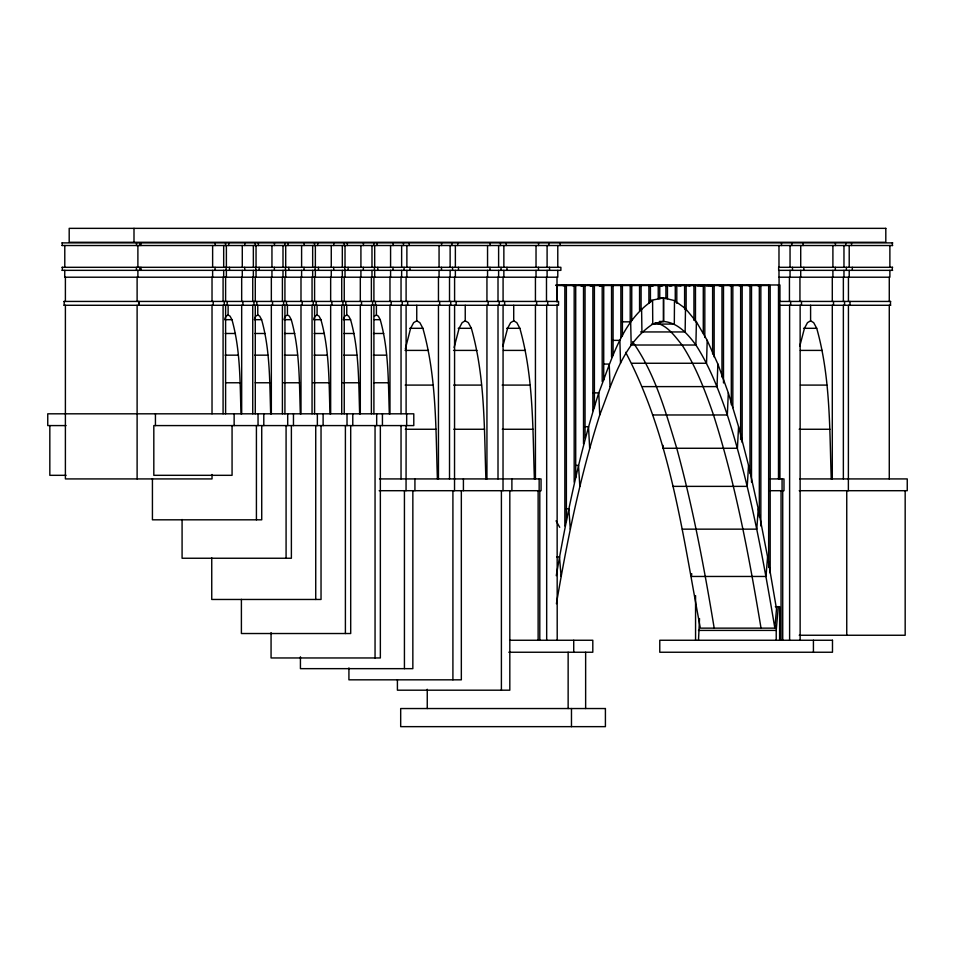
<?xml version="1.0" encoding="UTF-8"?>
<svg xmlns="http://www.w3.org/2000/svg" width="955" height="955" viewBox="0 0 955 955"><rect width="100%" height="100%" fill="white"/><g stroke="black" fill="none" stroke-linecap="round" stroke-linejoin="round"><path stroke-width="1.43" d="M659.392 297.924L663.534 297.924L663.45 321.453C677.919 322.563 687.839 334.131 695.897 345.018C709.851 366.625 718.972 390.786 727.328 414.971C749.544 484.436 762.878 556.323 774.851 628.139L700.361 628.139C682.73 534.884 670.494 437.283 625.656 352.311M649.818 300.574L663.534 297.924L674.481 300.574L674.314 324.079L651.704 324.079M674.481 300.574L685.487 308.561L685.141 331.946L640.578 331.946M685.487 308.561L696.398 321.835L695.897 345.018L631.088 345.018M696.398 321.835L707.201 340.362L706.533 363.258L632.043 363.258M707.201 340.362L717.862 364.07L717.026 386.608L642.536 386.608M717.862 364.07L728.319 392.875L727.328 414.971L652.838 414.971M663.068 445.388L662.925 448.265L737.415 448.265L738.561 426.694L728.319 392.875M738.561 426.694L748.541 465.383L747.24 486.37L672.75 486.37M748.541 465.383L758.234 508.836L756.778 529.154L682.288 529.154M691.73 573.657L691.504 576.462L765.994 576.462L767.581 556.872L758.234 508.836M698.499 640.256L699.526 618.542M774.851 628.139L776.511 608.956L767.581 556.872M776.224 640.256L776.224 630.407L778.277 606.676M556.264 575.674C566.972 514.029 579.697 452.551 598.749 392.875C611.534 360.131 621.681 321.167 652.587 300.574L652.754 324.079C622.326 344.361 612.334 382.716 599.74 414.971C580.091 476.557 567.246 540.076 556.407 603.739M405.338 348.981L410.614 328.305L413.646 322.659L416.75 320.808L416.75 305.278M454.114 347.56L459.104 328.305L462.136 322.659L465.24 320.808L465.24 305.278M502.903 346.14L507.594 328.305L510.627 322.659L513.718 320.808L513.718 305.278M799.777 346.14L804.456 328.305L807.488 322.659L810.592 320.808L810.592 305.278M224.914 318.493L226.168 316.141L228.114 314.983L228.114 305.278M254.567 318.493L255.833 316.141L257.766 314.983L257.766 305.278M284.232 318.493L285.485 316.141L287.431 314.983L287.431 305.278M313.885 318.493L315.15 316.141L317.084 314.983L317.084 305.278M343.549 318.493L344.803 316.141L346.749 314.983L346.749 305.278M650.797 286.321L653.029 284.721M652.468 286.321L654.688 284.721M374.467 316.141L376.401 314.983L376.401 305.278M660.048 286.166L662.46 284.877M661.708 286.166L664.131 284.877M669.324 286.046L671.866 285.008M670.995 286.046L673.526 285.008M678.623 285.963L681.213 285.091M680.282 285.963L682.873 285.091M687.958 285.963L690.549 285.091M689.617 285.963L692.22 285.091M697.293 285.963L699.896 285.091M698.965 285.963L701.555 285.091M706.64 285.963L709.231 285.091M708.3 285.963L710.902 285.091M652.754 324.079L663.618 321.453L663.534 297.924M61.932 242.892L892.734 242.892M62.015 245.519L892.639 245.519M62.015 267.305L560.883 267.305L560.883 270.349L62.015 270.349M892.639 267.305L778.647 267.305L778.647 270.349L892.639 270.349M555.834 284.972L779.949 284.972L779.949 301.434M556.061 285.521L770.184 285.521L770.184 573.096M64.009 301.434L558.556 301.434L558.556 305.278L64.009 305.278M890.657 301.434L779.781 301.434L779.781 305.278L890.657 305.278M224.628 319.674L231.946 319.674C240.565 350.163 239.944 382.382 241.018 413.813M254.281 319.674L261.598 319.674C270.217 350.163 269.608 382.382 270.683 413.813M283.945 319.674L291.263 319.674C299.882 350.163 299.261 382.382 300.336 413.813M313.598 319.674L320.916 319.674C329.535 350.163 328.926 382.382 330 413.813M343.263 319.674L350.581 319.674C359.199 350.163 358.579 382.382 359.653 413.813M374.384 319.674L380.233 319.674C388.852 350.163 388.243 382.382 389.318 413.813M659.308 321.453L663.618 321.453M622.374 321.835L630.67 321.835L631.183 345.018M409.707 328.305L422.874 328.305C436.674 377.094 435.683 428.652 437.402 478.921M458.197 328.305L471.364 328.305C485.164 377.094 484.173 428.652 485.892 478.921M506.675 328.305L519.854 328.305C533.642 377.094 532.663 428.652 534.382 478.921M803.549 328.305L816.716 328.305C830.516 377.094 829.525 428.652 831.244 478.921M225.189 333.486L235.431 333.486M254.842 333.486L265.084 333.486M284.506 333.486L294.749 333.486M314.159 333.486L324.402 333.486M343.824 333.486L354.066 333.486M373.477 333.486L383.719 333.486M612.955 340.362L619.867 340.362L620.535 363.258M405.039 350.401L428.461 350.401M453.53 350.401L476.951 350.401M503.476 350.401L525.429 350.401M800.338 350.401L822.303 350.401M225.094 355.165L238.261 355.165M254.746 355.165L267.925 355.165M284.411 355.165L297.578 355.165M314.064 355.165L327.243 355.165M343.728 355.165L356.895 355.165M373.381 355.165L386.56 355.165M603.679 364.07L609.218 364.07L610.054 386.608M225.547 382.764L240.183 382.764M255.2 382.764L269.847 382.764M283.396 382.764L299.5 382.764M313.061 382.764L329.165 382.764M342.714 382.764L358.817 382.764M373.835 382.764L388.482 382.764M405.183 385.092L432.997 385.092M453.673 385.092L481.475 385.092M502.151 385.092L529.965 385.092M800.481 385.092L826.827 385.092M593.222 392.875L598.749 392.875L599.74 414.971M66.062 425.584L47.75 425.584L47.75 413.813L413.79 413.813L413.79 425.584L153.815 425.584L153.815 475.315L232.065 475.315L232.065 425.584M584.365 426.694L588.507 426.694L589.665 448.265M405.326 429.261L436.065 429.261M453.816 429.261L484.555 429.261M502.294 429.261L533.045 429.261M799.168 429.261L829.907 429.261M575.769 465.383L578.527 465.383L579.828 486.37M66.062 475.315L49.827 475.315L49.827 425.584M379.493 478.921L541.055 478.921L541.055 490.703L379.171 490.703M768.751 478.921L783.983 478.921L783.983 490.703L768.942 490.703M799.693 478.921L907.25 478.921L907.25 490.703L799.216 490.703M566.076 508.836L568.846 508.836L570.29 529.154M556.717 556.872L559.487 556.872L561.086 576.462M775.353 606.676L779.626 606.676L779.626 640.256M698.499 630.407L776.224 630.407M799.216 635.254L905.173 635.254L905.173 490.703M509.588 640.256L592.804 640.256L592.804 652.241L508.812 652.241M655.094 322.778C667.211 324.891 674.779 336.16 682.061 345.018C696.016 366.625 705.136 390.786 713.504 414.971C735.72 484.436 749.054 556.323 761.028 628.139M757.864 285.091L760.466 285.963M756.205 285.091L758.795 285.963M748.529 285.091L751.119 285.963M746.858 285.091L749.46 285.963M739.182 285.091L741.784 285.963M737.523 285.091L740.113 285.963M729.847 285.091L732.437 285.963M728.188 285.091L730.778 285.963M572.714 285.091L575.304 285.963M571.042 285.091L573.645 285.963M563.366 285.091L565.969 285.963M561.707 285.091L564.298 285.963M719.211 285.008L721.741 286.046M717.551 285.008L720.082 286.046M580.724 285.008L583.254 286.046M579.052 285.008L581.583 286.046M709.923 284.877L712.346 286.166M708.264 284.877L710.687 286.166M590.118 284.877L592.53 286.166M588.447 284.877L590.87 286.166M810.592 320.808L813.684 322.659L816.716 328.305M513.718 320.808L516.822 322.659L519.854 328.305M465.24 320.808L468.332 322.659L471.364 328.305M416.75 320.808L419.854 322.659L422.874 328.305M376.401 314.983L378.335 316.141L380.233 319.674M346.749 314.983L348.682 316.141L350.581 319.674M317.084 314.983L319.03 316.141L320.916 319.674M287.431 314.983L289.365 316.141L291.263 319.674M257.766 314.983L259.712 316.141L261.598 319.674M228.114 314.983L230.048 316.141L231.946 319.674M700.684 284.721L702.916 286.321M699.024 284.721L701.245 286.321M599.549 284.721L601.781 286.321M597.89 284.721L600.11 286.321M632.544 341.747C655.035 373.357 665.528 411.605 676.749 448.265C692.888 507.403 704.241 567.7 714.185 628.139M556.073 520.845L559.726 527.315M641.593 308.561L641.927 331.946M892.388 242.892L892.388 245.519M892.304 267.305L892.304 270.349M890.49 301.434L890.49 305.278M889.881 245.519L889.881 267.305M889.881 270.349L889.881 277.213L778.982 277.213L778.982 270.349M889.272 277.213L889.272 301.434M889.272 305.278L889.272 478.921M852.314 267.305L852.314 270.349M851.538 242.892L851.538 245.519M849.986 301.434L849.986 305.278M849.21 245.519L849.21 267.305M849.21 270.349L849.21 277.213M848.434 277.213L848.434 301.434M848.434 305.278L848.374 490.703M846.751 490.703L846.751 635.254M846.393 267.305L846.393 270.349M845.784 242.892L845.784 245.519M844.566 301.434L844.566 305.278M843.969 245.519L843.969 267.305M843.969 270.349L843.969 277.213M843.361 277.213L843.361 301.434M843.361 305.278L843.361 478.921M835.41 242.892L835.41 245.519M835.327 267.305L835.327 270.349M833.512 301.434L833.512 305.278M832.903 245.519L832.903 267.305M832.903 270.349L832.903 277.213M832.294 277.213L832.294 301.434M832.294 305.278L832.294 478.921M813.421 640.256L813.421 652.241M803.824 267.305L803.824 270.349M803.048 242.892L803.048 245.519M801.496 301.434L801.496 305.278M800.72 245.519L800.72 267.305M800.72 270.349L800.72 277.213M799.944 277.213L799.944 301.434M800.135 305.278L800.135 640.256M792.471 267.305L792.471 270.349M791.862 242.892L791.862 245.519M790.656 301.434L790.656 305.278M790.048 245.519L790.048 267.305M790.048 270.349L790.048 277.213M789.606 305.278L789.606 640.256M789.439 277.213L789.439 301.434M782.73 490.703L782.73 640.256M782.073 478.921L782.073 490.703M781.488 242.892L781.488 245.519M781.059 490.703L781.059 640.256M779.925 305.278L779.925 478.921M779.065 277.213L779.065 284.972M778.982 245.519L778.982 267.305M778.492 284.972L778.492 478.921M768.656 285.521L768.656 567.127M760.849 285.521L760.849 525.978M759.321 285.521L759.321 517.073M751.513 285.521L751.513 482.12M749.985 285.521L749.985 473.179M742.166 285.521L742.166 442.475M740.638 285.521L740.638 439.515M732.831 285.521L732.831 407.69M731.303 285.521L731.303 404.705M723.496 285.521L723.496 382.979M721.968 285.521L721.968 377.082M714.149 285.521L714.149 357.003M712.621 285.521L712.621 354.019M704.814 285.521L704.814 337.497M703.286 285.521L703.286 333.044M695.562 595.598L695.562 640.256M695.467 285.521L695.467 321.811M693.939 285.521L693.939 320.367M686.132 285.521L686.132 310.626M684.604 285.521L684.604 309.145M676.797 285.521L676.797 303.344M675.269 285.521L675.269 301.864M667.45 285.521L667.45 298.712M665.922 285.521L665.922 298.712M659.762 285.521L659.762 298.712M658.234 285.521L658.234 298.712M650.427 285.521L650.427 301.864M648.899 285.521L648.899 303.344M641.091 285.521L641.091 310.626M639.564 285.521L639.564 310.626M631.744 285.521L631.744 320.367M630.216 285.521L630.216 321.811M622.409 285.521L622.409 336.017M620.881 285.521L620.881 337.497M613.074 285.521L613.074 355.511M611.546 285.521L611.546 357.003M603.727 285.521L603.727 380.03M602.199 285.521L602.199 381.511M594.392 285.521L594.392 407.69M592.864 285.521L592.864 410.674M585.642 652.241L585.642 708.538M585.045 285.521L585.045 438.035M583.517 285.521L583.517 443.956M575.71 285.521L575.71 477.643M574.182 285.521L574.182 482.12M573.728 640.256L573.728 652.241M571.472 708.538L571.472 726.648M568.141 652.241L568.141 708.538M566.375 285.521L566.375 521.526M564.847 285.521L564.847 525.978M560.108 242.892L560.108 245.519M557.78 245.519L557.78 267.305M557.78 270.349L557.78 277.213L64.701 277.213L64.785 270.349M557.028 285.521L557.028 301.911M557.028 304.896L557.207 640.256M557.004 277.213L557.004 301.434M549.531 267.305L549.531 270.349M548.922 242.892L548.922 245.519M547.704 301.434L547.704 305.278M547.096 245.519L547.096 267.305M547.096 270.349L547.096 277.213M546.678 305.278L546.678 640.256M546.487 277.213L546.487 301.434M539.802 490.703L539.802 640.256M539.157 478.921L539.157 490.703M538.548 242.892L538.548 245.519M538.465 267.305L538.465 270.349M538.131 490.703L538.131 640.256M536.638 301.434L536.638 305.278M536.03 245.519L536.03 267.305M536.03 270.349L536.03 277.213M535.433 277.213L535.433 301.434M535.433 305.278L535.433 478.921M511.892 478.921L511.892 490.703M509.815 490.703L509.815 690.19L397.411 690.19L397.411 679.769M506.962 267.305L506.962 270.349M506.186 242.892L506.186 245.519M504.634 301.434L504.634 305.278M503.858 245.519L503.858 267.305M503.858 270.349L503.858 277.213M503.082 277.213L503.082 301.434M503.082 305.278L503.022 490.703M501.399 490.703L501.399 690.19M501.041 267.305L501.041 270.349M500.432 242.892L500.432 245.519M499.214 301.434L499.214 305.278M498.617 245.519L498.617 267.305M498.617 270.349L498.617 277.213M498.009 277.213L498.009 301.434M498.009 305.278L498.009 478.921M490.058 242.892L490.058 245.519M489.975 267.305L489.975 270.349M488.16 301.434L488.16 305.278M487.551 245.519L487.551 267.305M487.551 270.349L487.551 277.213M486.943 277.213L486.943 301.434M486.943 305.278L486.943 478.921M463.414 478.921L463.414 490.703M461.337 490.703L461.337 679.829L348.921 679.829L348.921 667.915M458.472 267.305L458.472 270.349M457.696 242.892L457.696 245.519M456.144 301.434L456.144 305.278M455.368 245.519L455.368 267.305M455.368 270.349L455.368 277.213M454.592 277.213L454.592 301.434M454.592 305.278L454.532 490.703M452.909 490.703L452.909 679.829M452.551 267.305L452.551 270.349M451.942 242.892L451.942 245.519M450.736 301.434L450.736 305.278M450.127 245.519L450.127 267.305M450.127 270.349L450.127 277.213M449.519 277.213L449.519 301.434M449.519 305.278L449.519 478.921M441.58 242.892L441.58 245.519M441.485 267.305L441.485 270.349M439.67 301.434L439.67 305.278M439.061 245.519L439.061 267.305M439.061 270.349L439.061 277.213M438.452 277.213L438.452 301.434M438.452 305.278L438.452 478.921M427.255 689.271L427.255 708.538M414.924 478.921L414.924 490.703M412.846 490.703L412.846 668.655L300.431 668.655L300.431 656.789M409.993 267.305L409.993 270.349M409.218 242.892L409.218 245.519M407.654 301.434L407.654 305.278M406.878 245.519L406.878 267.305M406.878 270.349L406.878 277.213M406.675 413.813L406.675 425.584M406.102 277.213L406.102 301.434M406.102 305.278L406.102 413.622M406.102 425.5L406.054 490.703M404.431 490.703L404.431 668.655M404.072 267.305L404.072 270.349M403.464 242.892L403.464 245.519M402.246 301.434L402.246 305.278M401.637 245.519L401.637 267.305M401.637 270.349L401.637 277.213M401.04 277.213L401.04 301.434M401.04 305.278L401.04 413.622M401.04 425.5L401.04 478.921M393.09 242.892L393.09 245.519M393.006 267.305L393.006 270.349M391.18 301.434L391.18 305.278M390.583 245.519L390.583 267.305M390.583 270.349L390.583 277.213M389.974 277.213L389.974 301.434M389.974 305.278L389.974 413.813M382.43 413.813L382.43 425.584M380.353 425.584L380.353 657.959L271.065 657.959L271.065 632.64M377.786 267.305L377.786 270.349M377.01 242.892L377.01 245.519M376.676 413.813L376.676 425.584M375.458 301.434L375.458 305.278M375.052 425.584L375.052 657.959M374.682 245.519L374.682 267.305M374.682 270.349L374.682 277.213M374.408 267.305L374.408 270.349M373.799 242.892L373.799 245.519M373.906 277.213L373.906 301.434M373.906 305.278L373.906 413.813M372.593 301.434L372.593 305.278M371.984 245.519L371.984 267.305M371.984 270.349L371.984 277.213M371.376 277.213L371.376 301.434M371.376 305.278L371.376 413.813M363.425 242.892L363.425 245.519M363.342 267.305L363.342 270.349M361.527 301.434L361.527 305.278M360.918 245.519L360.918 267.305M360.918 270.349L360.918 277.213M360.31 277.213L360.31 301.434M360.31 305.278L360.31 413.813M352.777 413.813L352.777 425.584M350.7 425.584L350.7 633.523L241.4 633.523L241.4 599.358M348.121 267.305L348.121 270.349M347.345 242.892L347.345 245.519M347.011 413.813L347.011 425.584M345.794 301.434L345.794 305.278M345.4 425.584L345.4 633.523M345.018 245.519L345.018 267.305M345.018 270.349L345.018 277.213M344.755 267.305L344.755 270.349M344.146 242.892L344.146 245.519M344.242 277.213L344.242 301.434M344.242 305.278L344.242 413.813M342.929 301.434L342.929 305.278M342.32 245.519L342.32 267.305M342.32 270.349L342.32 277.213M341.723 277.213L341.723 301.434M341.723 305.278L341.723 413.813M333.773 242.892L333.773 245.519M333.689 267.305L333.689 270.349M331.863 301.434L331.863 305.278M331.266 245.519L331.266 267.305M331.266 270.349L331.266 277.213M330.657 277.213L330.657 301.434M330.657 305.278L330.657 413.813M323.112 413.813L323.112 425.584M321.035 425.584L321.035 599.465L211.747 599.465L211.747 557.851M318.469 267.305L318.469 270.349M317.693 242.892L317.693 245.519M317.358 413.813L317.358 425.584M316.141 301.434L316.141 305.278M315.735 425.584L315.735 599.465M315.365 245.519L315.365 267.305M315.365 270.349L315.365 277.213M315.09 267.305L315.09 270.349M314.482 242.892L314.482 245.519M314.589 277.213L314.589 301.434M314.589 305.278L314.589 413.813M313.276 301.434L313.276 305.278M312.667 245.519L312.667 267.305M312.667 270.349L312.667 277.213M312.058 277.213L312.058 301.434M312.058 305.278L312.058 413.813M304.108 242.892L304.108 245.519M304.024 267.305L304.024 270.349M302.21 301.434L302.21 305.278M301.601 245.519L301.601 267.305M301.601 270.349L301.601 277.213M300.992 277.213L300.992 301.434M300.992 305.278L300.992 413.813M293.46 413.813L293.46 425.584M291.382 425.584L291.382 558.245L182.083 558.245L182.083 519.496M288.804 267.305L288.804 270.349M288.028 242.892L288.028 245.519M287.694 413.813L287.694 425.584M286.476 301.434L286.476 305.278M286.082 425.584L286.082 558.245M285.7 245.519L285.7 267.305M285.7 270.349L285.7 277.213M285.438 267.305L285.438 270.349M284.924 277.213L284.924 301.434M284.924 305.278L284.924 413.813M284.829 242.892L284.829 245.519M283.611 301.434L283.611 305.278M283.002 245.519L283.002 267.305M283.002 270.349L283.002 277.213M282.405 277.213L282.405 301.434M282.405 305.278L282.405 413.813M274.455 242.892L274.455 245.519M274.372 267.305L274.372 270.349M272.545 301.434L272.545 305.278M271.948 245.519L271.948 267.305M271.948 270.349L271.948 277.213M271.339 277.213L271.339 301.434M271.339 305.278L271.339 413.813M263.795 413.813L263.795 425.584M261.73 425.584L261.73 519.818L152.43 519.818L152.43 478.598M259.151 267.305L259.151 270.349M258.375 242.892L258.375 245.519M258.041 413.813L258.041 425.584M256.823 301.434L256.823 305.278M256.418 425.584L256.418 519.818M256.047 245.519L256.047 267.305M256.047 270.349L256.047 277.213M255.773 267.305L255.773 270.349M255.272 277.213L255.272 301.434M255.272 305.278L255.272 413.813M255.164 242.892L255.164 245.519M253.958 301.434L253.958 305.278M253.35 245.519L253.35 267.305M253.35 270.349L253.35 277.213M252.741 277.213L252.741 301.434M252.741 305.278L252.741 413.813M244.79 242.892L244.79 245.519M244.707 267.305L244.707 270.349M242.892 301.434L242.892 305.278M242.284 245.519L242.284 267.305M242.284 270.349L242.284 277.213M241.675 277.213L241.675 301.434M241.675 305.278L241.675 413.813M234.142 413.813L234.142 425.584M229.487 267.305L229.487 270.349M228.711 242.892L228.711 245.519M227.159 301.434L227.159 305.278M226.383 245.519L226.383 267.305M226.383 270.349L226.383 277.213M226.12 267.305L226.12 270.349M225.607 277.213L225.607 301.434M225.607 305.278L225.607 413.813M225.511 242.892L225.511 245.519M224.294 301.434L224.294 305.278M223.685 245.519L223.685 267.305M223.685 270.349L223.685 277.213M223.088 277.213L223.088 301.434M223.088 305.278L223.088 413.813M215.138 242.892L215.138 245.519M215.054 267.305L215.054 270.349M213.228 301.434L213.228 305.278M212.631 245.519L212.631 267.305M212.631 270.349L212.631 277.213M212.022 277.213L212.022 301.434M212.022 305.278L212.022 413.813M212.022 474.492L212.022 478.921L65.394 478.921L65.394 305.278M155.438 413.813L155.438 425.584M141.006 267.305L141.006 270.349M140.91 242.892L140.91 245.519M139.693 242.892L139.693 245.519M139.776 267.305L139.776 270.349M138.905 301.434L138.905 305.278M138.666 301.434L138.738 305.278M137.89 245.519L137.89 267.305M137.89 270.349L137.89 277.213M137.114 277.213L137.114 301.434M137.114 305.278L137.114 478.921M136.493 242.892L136.493 245.519M136.41 267.305L136.41 270.349M133.998 228.352L133.998 242.284M65.394 277.213L65.394 301.434M64.785 245.519L64.785 267.305M64.176 301.434L64.176 305.278M62.266 242.892L62.266 245.519M62.362 267.305L62.362 270.349M885.81 228.352L69.19 228.352L69.19 242.284L885.81 242.284L885.81 228.352M832.485 640.256L659.774 640.256L659.774 652.241L832.485 652.241L832.485 640.256M605.41 708.538L400.682 708.538L400.682 726.648L605.41 726.648L605.41 708.538"/></g></svg>
